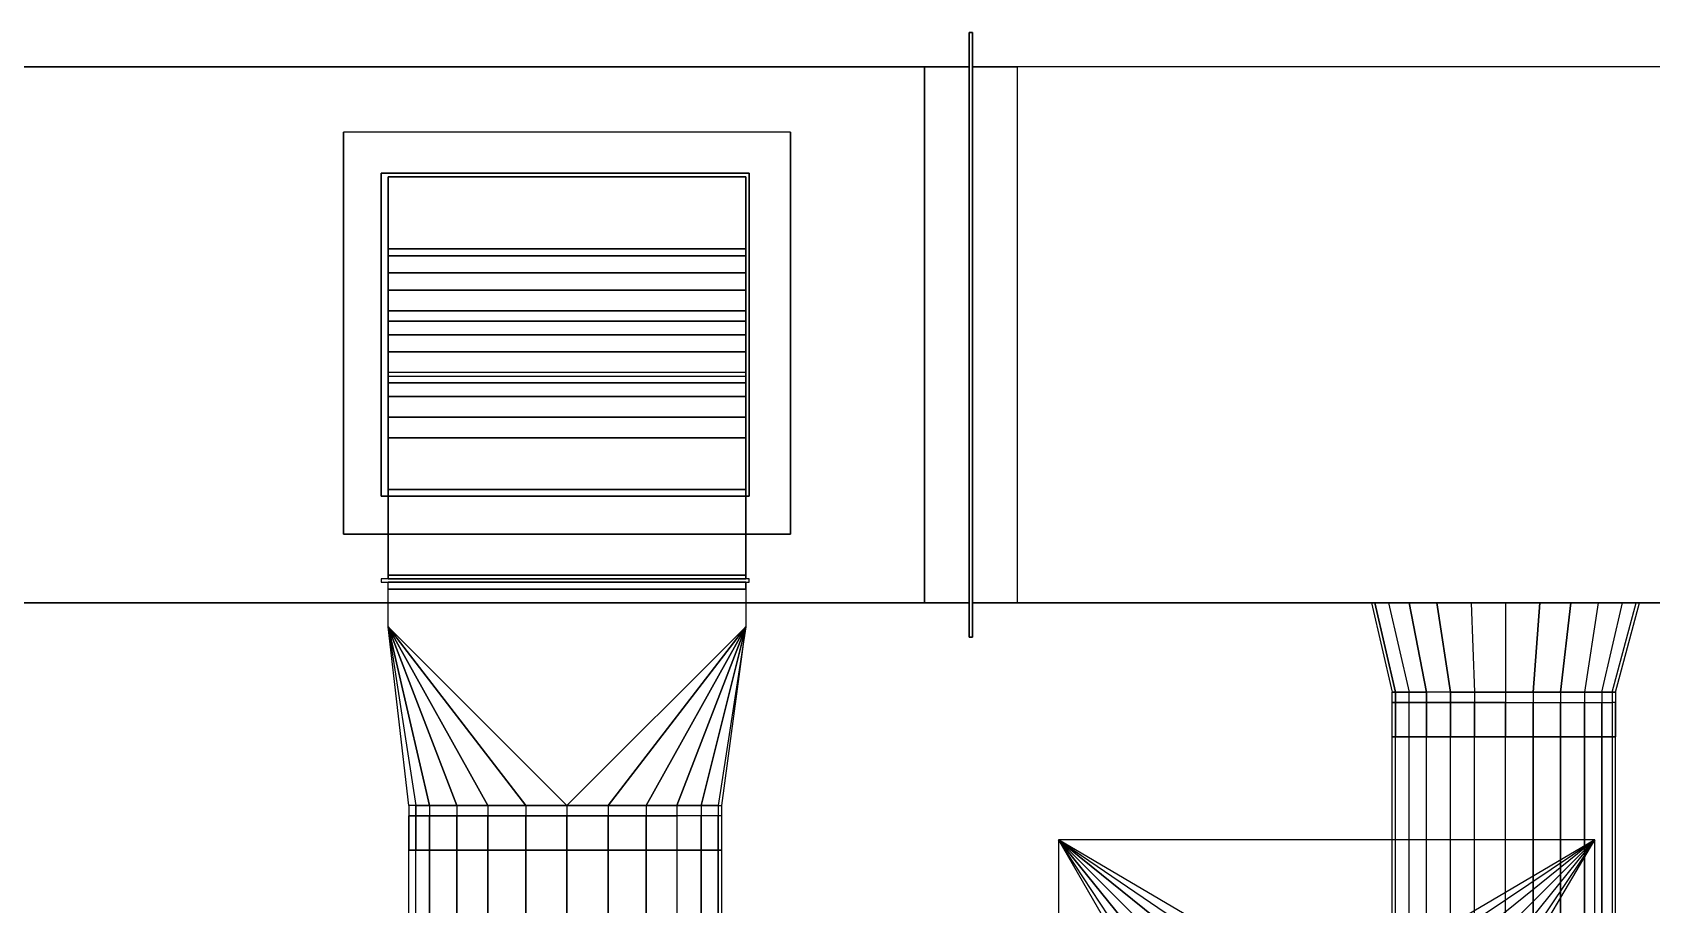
# Model space of a CAD drawing. Header units: metres. Extents: x 114 to 218, y 8 to 180.
# Drawn here: x 133.1 to 140.34, y 51.79 to 55.69 of the extents above; entities that cross this region are included whole.
import ezdxf

# ---------------------------------------------------------------- set-up
doc = ezdxf.new("R2010")
doc.units = ezdxf.units.M
doc.header["$MEASUREMENT"] = 0
for name, color, linetype in [('M-SA2S-ADist', 7, 'Continuous'), ('M-SA4S-Conn', 7, 'Continuous'), ('M-SA4S-Rect', 7, 'Continuous'), ('M-SA4S-Round', 7, 'Continuous'), ('M-SA4S-TV', 7, 'Continuous')]:
    doc.layers.add(name, color=color, linetype=linetype)

msp = doc.modelspace()

# ---------------------------------------------------------------- linework, layer by layer
at = {"layer": 'M-SA2S-ADist', "color": 3, "true_color": 0x00ff00}
for points in [[(140.0865, 52.0774), (137.6869, 52.0774), (137.6869, 49.6778), (140.0865, 49.6778), (140.0865, 52.0774), (137.6869, 52.0774), (137.6869, 49.6778), (140.0865, 49.6778), (140.0865, 52.0774)], [(138.7483, 51.3544), (138.8867, 51.3698), (137.6869, 52.0774), (138.3791, 50.8776), (138.3945, 51.0007)], [(138.3945, 51.0007), (137.6869, 52.0774), (138.3791, 50.8776), (138.3945, 51.0007)], [(138.8867, 51.3698), (137.6869, 52.0774), (138.7483, 51.3544), (138.8867, 51.3698)], [(138.7483, 51.3544), (138.6406, 51.3083), (137.6869, 52.0774), (138.7483, 51.3544)], [(138.456, 51.1237), (138.3945, 51.0007), (137.6869, 52.0774), (138.456, 51.1237)], [(137.6869, 52.0774), (138.5329, 51.2314)], [(138.456, 51.1237), (137.6869, 52.0774), (138.6406, 51.3083)], [(137.6869, 52.0774), (138.5329, 51.2314)], [(137.6869, 52.0774), (137.6869, 52.0774)], [(137.6869, 52.0774), (137.6869, 52.0774)], [(139.3635, 51.0007), (139.3789, 50.8776), (140.0865, 52.0774), (138.8867, 51.3698), (139.0098, 51.3544)], [(139.0098, 51.3544), (140.0865, 52.0774), (138.8867, 51.3698), (139.0098, 51.3544)], [(139.1328, 51.3083), (139.0098, 51.3544), (140.0865, 52.0774), (139.1328, 51.3083)], [(139.2405, 51.2314), (140.0865, 52.0774), (139.1328, 51.3083)], [(140.0865, 52.0774), (139.2405, 51.2314)], [(139.3635, 51.0007), (139.3174, 51.1237), (140.0865, 52.0774), (139.3635, 51.0007)], [(139.3174, 51.1237), (140.0865, 52.0774)], [(139.3789, 50.8776), (140.0865, 52.0774), (139.3635, 51.0007), (139.3789, 50.8776)], [(140.0865, 52.0774), (140.0865, 52.0774)], [(140.0865, 52.0774), (140.0865, 52.0774)]]:
    msp.add_lwpolyline(points, dxfattribs=at)
at = {"layer": 'M-SA4S-Conn', "color": 140, "true_color": 0x00bfff}
for points in [[(137.287, 55.6921), (137.3024, 55.6921), (137.287, 55.6921)], [(137.287, 55.6921), (137.287, 52.9849), (137.287, 55.6921)], [(137.287, 55.6921), (137.287, 55.6921)], [(137.287, 55.6921), (137.287, 55.6921)], [(137.3024, 55.6921), (137.3024, 52.9849), (137.3024, 55.6921)], [(137.3024, 55.6921), (137.3024, 55.6921)], [(137.3024, 55.6921), (137.3024, 55.6921)], [(137.087, 53.1387), (137.087, 55.5383), (137.287, 55.5383)], [(137.087, 55.5383), (137.087, 55.5383)], [(137.287, 55.5383), (137.087, 55.5383), (137.087, 53.1387), (137.287, 53.1387)], [(137.087, 55.5383), (137.087, 55.5383)], [(137.287, 53.1387), (137.287, 55.5383), (137.287, 53.1387)], [(137.287, 55.5383), (137.287, 55.5383)], [(137.5023, 55.5383), (137.5023, 53.1387), (137.3024, 53.1387), (137.3024, 55.5383), (137.5023, 55.5383)], [(137.3024, 53.1387), (137.3024, 55.5383), (137.5023, 55.5383), (137.5023, 53.1387), (137.3024, 53.1387)], [(137.3024, 55.5383), (137.3024, 55.5383)], [(137.5023, 55.5383), (137.5023, 55.5383)], [(136.3026, 55.0614), (134.6567, 55.0614), (134.6567, 53.6156)], [(136.3026, 53.6156), (134.6567, 53.6156), (134.6567, 55.0614), (136.3026, 55.0614), (136.3026, 53.6156)], [(134.6567, 53.6156), (136.3026, 53.6156), (136.3026, 55.0614)], [(134.6567, 55.0614), (134.6567, 55.0614)], [(136.3026, 55.0614), (136.3026, 55.0614)], [(134.6875, 53.6463), (134.6875, 55.0461), (136.2872, 55.0461), (136.2872, 53.6463), (134.6875, 53.6463)], [(134.6875, 55.0461), (134.6875, 53.6463), (136.2872, 53.6463), (136.2872, 55.0461), (134.6875, 55.0461)], [(134.6875, 55.0461), (136.2872, 55.0461), (136.2872, 53.6463), (134.6875, 53.6463), (134.6875, 55.0461)], [(134.6875, 53.6463), (134.6875, 55.0461), (136.2872, 55.0461), (136.2872, 53.6463), (134.6875, 53.6463)], [(134.6875, 55.0461), (134.6875, 55.0461)], [(134.6875, 55.0461), (134.6875, 55.0461)], [(134.6875, 55.0461), (134.6875, 55.0461)], [(134.6875, 55.0461), (134.6875, 55.0461)], [(136.2872, 55.0461), (136.2872, 55.0461)], [(136.2872, 55.0461), (136.2872, 55.0461)], [(136.2872, 55.0461), (136.2872, 55.0461)], [(136.2872, 55.0461), (136.2872, 55.0461)], [(134.6567, 53.6156), (134.6567, 53.6156)], [(134.6875, 53.6463), (134.6875, 53.6463)], [(134.6875, 53.6463), (134.6875, 53.6463)], [(134.6875, 53.6463), (134.6875, 53.6463)], [(136.2872, 53.6463), (136.2872, 53.6463)], [(136.2872, 53.6463), (136.2872, 53.6463)], [(136.2872, 53.6463), (136.2872, 53.6463)], [(136.2872, 53.6463), (136.2872, 53.6463)], [(136.3026, 53.6156), (136.3026, 53.6156)], [(136.3026, 53.6156), (136.3026, 53.6156)], [(136.2872, 53.2618), (134.6875, 53.2618), (136.2872, 53.2618)], [(136.2872, 53.2464), (134.6875, 53.2464), (134.6875, 53.2618), (134.6875, 53.2464), (136.2872, 53.2464)], [(134.6875, 53.2618), (134.6875, 53.2618)], [(136.2872, 53.2618), (136.2872, 53.2464), (136.2872, 53.2618)], [(136.2872, 53.2618), (136.2872, 53.2618)], [(136.2872, 53.2618), (136.2872, 53.2618)], [(134.6567, 53.2464), (134.6567, 53.2464)], [(136.3026, 53.231), (136.3026, 53.2464), (134.6567, 53.2464), (134.6567, 53.231), (136.3026, 53.231)], [(136.3026, 53.231), (136.3026, 53.2464), (134.6567, 53.2464), (134.6567, 53.231), (136.3026, 53.231)], [(134.6567, 53.2464), (134.6567, 53.2464)], [(134.6567, 53.231), (134.6567, 53.231)], [(134.6567, 53.231), (134.6567, 53.231)], [(134.6875, 53.2464), (134.6875, 53.2464)], [(134.6875, 53.2002), (134.6875, 53.231)], [(134.6875, 53.2002), (134.6875, 53.2002), (134.6875, 53.231), (136.2872, 53.231), (134.6875, 53.231)], [(134.6875, 53.231), (134.6875, 53.231)], [(134.6875, 53.2002), (136.2872, 53.2002), (134.6875, 53.2002)], [(134.6875, 53.2002), (134.6875, 53.2002)], [(136.2872, 53.2464), (136.2872, 53.2464)], [(136.2872, 53.2002), (136.2872, 53.231), (136.2872, 53.2002)], [(136.2872, 53.231), (136.2872, 53.231)], [(136.2872, 53.2002), (136.2872, 53.2002)], [(136.3026, 53.2464), (136.3026, 53.2464)], [(136.3026, 53.2464), (136.3026, 53.2464)], [(136.3026, 53.231), (136.3026, 53.231)], [(136.3026, 53.231), (136.3026, 53.231)], [(137.087, 53.1387), (137.087, 53.1387), (137.287, 53.1387)], [(137.087, 53.1387), (137.087, 53.1387)], [(137.087, 53.1387), (137.087, 53.1387)], [(137.287, 53.1387), (137.287, 53.1387)], [(137.287, 53.1387), (137.287, 53.1387)], [(137.3024, 53.1387), (137.3024, 53.1387)], [(137.3024, 53.1387), (137.3024, 53.1387)], [(137.3024, 53.1387), (137.3024, 53.1387)], [(137.5023, 53.1387), (137.5023, 53.1387)], [(137.5023, 53.1387), (137.5023, 53.1387)], [(137.3024, 52.9849), (137.287, 52.9849), (137.3024, 52.9849)], [(137.287, 52.9849), (137.287, 52.9849)], [(137.287, 52.9849), (137.287, 52.9849)], [(137.3024, 52.9849), (137.3024, 52.9849)], [(137.3024, 52.9849), (137.3024, 52.9849)]]:
    msp.add_lwpolyline(points, dxfattribs=at)
at = {"layer": 'M-SA4S-Rect', "color": 140, "true_color": 0x00bfff}
for points in [[(131.688, 53.1387), (137.287, 53.1387), (137.287, 55.5383), (137.287, 53.1387), (131.688, 53.1387), (131.688, 55.5383)], [(137.287, 55.5383), (131.688, 55.5383), (137.287, 55.5383)], [(137.287, 55.5383), (137.287, 55.5383)], [(137.3024, 55.5383), (137.3024, 53.1387)], [(142.9013, 55.5383), (137.3024, 55.5383)], [(142.9013, 55.5383), (137.3024, 55.5383), (137.3024, 53.1387), (142.9013, 53.1387), (137.3024, 53.1387)], [(137.3024, 55.5383), (137.3024, 55.5383)], [(134.4875, 53.4464), (134.4875, 53.4464), (134.4875, 55.246)], [(136.4872, 55.246), (134.4875, 55.246)], [(136.4872, 55.246), (134.4875, 55.246), (134.4875, 53.4464)], [(134.4875, 55.246), (134.4875, 55.246)], [(136.4872, 55.246), (136.4872, 53.4464), (136.4872, 55.246)], [(136.4872, 55.246), (136.4872, 55.246)], [(136.4872, 55.246), (136.4872, 55.246)], [(136.2872, 53.6463), (136.2872, 55.0461), (134.6875, 55.0461), (134.6875, 53.6463), (136.2872, 53.6463), (136.2872, 55.0461), (134.6875, 55.0461), (134.6875, 53.6463), (136.2872, 53.6463)], [(134.6875, 55.0461), (134.6875, 55.0461)], [(134.6875, 55.0461), (134.6875, 55.0461)], [(134.6875, 55.0461), (134.6875, 53.6463), (134.6875, 53.2464), (134.6875, 55.0461)], [(136.2872, 53.6463), (136.2872, 55.0461), (136.2872, 53.2464), (136.2872, 53.6463), (134.6875, 53.6463), (136.2872, 53.6463)], [(134.6875, 55.0461), (136.2872, 55.0461), (134.6875, 55.0461)], [(136.2872, 55.0461), (136.2872, 55.0461)], [(136.2872, 55.0461), (136.2872, 55.0461)], [(136.2872, 55.0461), (136.2872, 55.0461)], [(134.6875, 53.6463), (134.6875, 53.6463)], [(134.6875, 53.6463), (134.6875, 53.6463)], [(134.6875, 53.6463), (134.6875, 53.6463)], [(136.2872, 53.6463), (136.2872, 53.6463)], [(136.2872, 53.6463), (136.2872, 53.6463)], [(136.2872, 53.6463), (136.2872, 53.6463)], [(136.2872, 53.6463), (136.2872, 53.6463)], [(136.4872, 53.4464), (134.4875, 53.4464), (136.4872, 53.4464)], [(134.4875, 53.4464), (134.4875, 53.4464)], [(136.4872, 53.4464), (136.4872, 53.4464)], [(136.4872, 53.4464), (136.4872, 53.4464)], [(136.2872, 53.2464), (134.6875, 53.2464), (136.2872, 53.2464)], [(134.6875, 53.2464), (134.6875, 53.2464)], [(134.6875, 53.031), (134.6875, 53.231), (136.2872, 53.231), (136.2872, 53.031), (135.4873, 52.2312)], [(135.4873, 52.2312), (134.6875, 53.031), (134.6875, 53.231), (136.2872, 53.231), (136.2872, 53.031)], [(134.6875, 53.231), (134.6875, 53.231)], [(134.6875, 53.231), (134.6875, 53.231)], [(134.6875, 53.231), (134.6875, 53.231)], [(136.2872, 53.2464), (136.2872, 53.2464)], [(136.2872, 53.231), (136.2872, 53.231)], [(136.2872, 53.231), (136.2872, 53.231)], [(137.287, 53.1387), (137.287, 53.1387)], [(137.3024, 53.1387), (137.3024, 53.1387)], [(134.8721, 52.2312), (134.9951, 52.2312), (134.6875, 53.031), (134.8105, 52.2312), (134.7798, 52.2312), (134.6875, 53.031), (134.8721, 52.2312), (134.8105, 52.2312)], [(135.1335, 52.2312), (135.3027, 52.2312), (134.6875, 53.031), (135.1335, 52.2312), (134.9951, 52.2312)], [(134.6875, 53.031), (135.4873, 52.2312), (135.3027, 52.2312)], [(135.3027, 52.2312), (135.1335, 52.2312), (134.6875, 53.031), (135.3027, 52.2312), (135.4873, 52.2312)], [(134.9951, 52.2312), (134.8721, 52.2312), (134.6875, 53.031), (134.9951, 52.2312), (135.1335, 52.2312)], [(134.8105, 52.2312), (134.7798, 52.2312), (134.6875, 53.031), (134.8105, 52.2312), (134.8721, 52.2312)], [(134.6875, 53.031), (134.6875, 53.031)], [(134.6875, 53.031), (134.6875, 53.031)], [(135.6719, 52.2312), (135.8411, 52.2312), (136.2872, 53.031), (135.6719, 52.2312), (135.4873, 52.2312)], [(136.2872, 53.031), (135.4873, 52.2312), (135.6719, 52.2312)], [(135.8411, 52.2312), (135.6719, 52.2312), (136.2872, 53.031), (135.8411, 52.2312), (135.9796, 52.2312)], [(135.9796, 52.2312), (136.0872, 52.2312), (136.2872, 53.031), (135.9796, 52.2312), (135.8411, 52.2312)], [(136.0872, 52.2312), (135.9796, 52.2312), (136.2872, 53.031), (136.0872, 52.2312), (136.1641, 52.2312)], [(136.1641, 52.2312), (136.1795, 52.2312), (136.2872, 53.031), (136.1641, 52.2312), (136.0872, 52.2312)], [(136.1795, 52.2312), (136.2872, 53.031), (136.1641, 52.2312), (136.1795, 52.2312)], [(136.2872, 53.031), (136.2872, 53.031)], [(136.2872, 53.031), (136.2872, 53.031)], [(134.7798, 52.2312), (134.7798, 52.0312), (134.8105, 52.0312), (134.8105, 52.2312), (134.8105, 52.0312), (134.8721, 52.0312)], [(134.8721, 52.2312), (134.8721, 52.0312), (134.8105, 52.0312), (134.7798, 52.0312)], [(134.7798, 52.2312), (134.7798, 52.2312)], [(134.8105, 52.2312), (134.8105, 52.2312)], [(134.8105, 52.2312), (134.8105, 52.2312)], [(134.8721, 52.2312), (134.8721, 52.0312), (134.9951, 52.0312)], [(134.9951, 52.2312), (134.9951, 52.0312), (134.8721, 52.0312)], [(134.8721, 52.2312), (134.8721, 52.2312)], [(134.8721, 52.2312), (134.8721, 52.2312)], [(134.9951, 52.2312), (134.9951, 52.0312), (135.1335, 52.0312)], [(135.1335, 52.2312), (135.1335, 52.0312), (134.9951, 52.0312)], [(134.9951, 52.2312), (134.9951, 52.2312)], [(134.9951, 52.2312), (134.9951, 52.2312)], [(135.1335, 52.2312), (135.1335, 52.0312), (135.3027, 52.0312)], [(135.3027, 52.2312), (135.3027, 52.0312), (135.1335, 52.0312)], [(135.1335, 52.2312), (135.1335, 52.2312)], [(135.1335, 52.2312), (135.1335, 52.2312)], [(135.3027, 52.2312), (135.3027, 52.0312), (135.4873, 52.0312)], [(135.4873, 52.2312), (135.4873, 52.0312), (135.3027, 52.0312)], [(135.3027, 52.2312), (135.3027, 52.2312)], [(135.3027, 52.2312), (135.3027, 52.2312)], [(135.4873, 52.2312), (135.4873, 52.0312), (135.6719, 52.0312)], [(135.6719, 52.2312), (135.6719, 52.0312), (135.4873, 52.0312)], [(135.4873, 52.2312), (135.4873, 52.2312)], [(135.4873, 52.2312), (135.4873, 52.2312)], [(135.6719, 52.2312), (135.6719, 52.0312), (135.8411, 52.0312)], [(135.8411, 52.2312), (135.8411, 52.0312), (135.6719, 52.0312)], [(135.6719, 52.2312), (135.6719, 52.2312)], [(135.6719, 52.2312), (135.6719, 52.2312)], [(135.8411, 52.2312), (135.8411, 52.0312), (135.9796, 52.0312)], [(135.9796, 52.2312), (135.9796, 52.0312), (135.8411, 52.0312)], [(135.8411, 52.2312), (135.8411, 52.2312)], [(135.8411, 52.2312), (135.8411, 52.2312)], [(135.9796, 52.2312), (135.9796, 52.0312), (136.0872, 52.0312)], [(136.0872, 52.2312), (136.0872, 52.0312), (135.9796, 52.0312)], [(135.9796, 52.2312), (135.9796, 52.2312)], [(135.9796, 52.2312), (135.9796, 52.2312)], [(136.0872, 52.2312), (136.0872, 52.0312), (136.1641, 52.0312)], [(136.1641, 52.2312), (136.1641, 52.0312), (136.0872, 52.0312)], [(136.0872, 52.2312), (136.0872, 52.2312)], [(136.0872, 52.2312), (136.0872, 52.2312)], [(136.1641, 52.2312), (136.1641, 52.0312), (136.1795, 52.0312), (136.1795, 52.2312)], [(136.1641, 52.2312), (136.1641, 52.2312)], [(136.1641, 52.2312), (136.1641, 52.2312)], [(136.1795, 52.2312), (136.1795, 52.2312)], [(134.7798, 52.0312), (134.7798, 52.0312)], [(134.8105, 52.0312), (134.8105, 52.0312)], [(134.8105, 52.0312), (134.8105, 52.0312)], [(134.8721, 52.0312), (134.8721, 52.0312)], [(134.8721, 52.0312), (134.8721, 52.0312)], [(134.9951, 52.0312), (134.9951, 52.0312)], [(134.9951, 52.0312), (134.9951, 52.0312)], [(135.1335, 52.0312), (135.1335, 52.0312)], [(135.1335, 52.0312), (135.1335, 52.0312)], [(135.3027, 52.0312), (135.3027, 52.0312)], [(135.3027, 52.0312), (135.3027, 52.0312)], [(135.4873, 52.0312), (135.4873, 52.0312)], [(135.4873, 52.0312), (135.4873, 52.0312)], [(135.6719, 52.0312), (135.6719, 52.0312)], [(135.6719, 52.0312), (135.6719, 52.0312)], [(135.8411, 52.0312), (135.8411, 52.0312)], [(135.8411, 52.0312), (135.8411, 52.0312)], [(135.9796, 52.0312), (135.9796, 52.0312)], [(135.9796, 52.0312), (135.9796, 52.0312)], [(136.0872, 52.0312), (136.0872, 52.0312)], [(136.0872, 52.0312), (136.0872, 52.0312)], [(136.1795, 52.0312), (136.1641, 52.0312)], [(136.1641, 52.0312), (136.1641, 52.0312)], [(136.1641, 52.0312), (136.1641, 52.0312)], [(136.1795, 52.0312), (136.1795, 52.0312)]]:
    msp.add_lwpolyline(points, dxfattribs=at)
at = {"layer": 'M-SA4S-Round', "color": 140, "true_color": 0x00bfff}
for points in [[(138.8867, 53.1387), (140.4864, 53.1387), (138.8867, 53.1387), (140.4864, 53.1387), (138.8867, 53.1387)], [(138.8867, 53.1387), (138.8867, 53.1387)], [(138.8867, 53.1387), (138.8867, 53.1387)], [(138.8867, 53.1387), (138.8867, 53.1387)], [(138.8867, 53.1387), (138.8867, 53.1387)], [(140.2095, 53.1387), (140.2711, 53.1387), (140.2864, 53.1387), (140.2711, 53.1387), (140.2095, 53.1387), (140.1018, 53.1387), (139.9788, 53.1387), (139.8404, 53.1387), (139.6865, 53.1387), (139.5327, 53.1387), (139.3789, 53.1387), (139.2559, 53.1387), (139.1636, 53.1387), (139.102, 53.1387), (139.0867, 53.1387), (139.102, 53.1387), (139.1636, 53.1387), (139.2559, 53.1387), (139.3789, 53.1387), (139.5327, 53.1387), (139.6865, 53.1387), (139.8404, 53.1387)], [(139.0867, 53.1387), (139.1789, 52.7388), (139.1943, 52.7388), (139.102, 53.1387), (139.1943, 52.7388), (139.2559, 52.7388)], [(139.0867, 53.1387), (139.0867, 53.1387)], [(139.102, 53.1387), (139.102, 53.1387)], [(139.102, 53.1387), (139.102, 53.1387)], [(139.1636, 53.1387), (139.2559, 52.7388), (139.3328, 52.7388), (139.2559, 53.1387)], [(139.1636, 53.1387), (139.2559, 52.7388), (139.1943, 52.7388), (139.1789, 52.7388)], [(139.1636, 53.1387), (139.1636, 53.1387)], [(139.1636, 53.1387), (139.1636, 53.1387)], [(139.2559, 53.1387), (139.3328, 52.7388), (139.2559, 52.7388)], [(139.2559, 53.1387), (139.2559, 53.1387)], [(139.2559, 53.1387), (139.2559, 53.1387)], [(139.4404, 52.7388), (139.3789, 53.1387)], [(139.3789, 53.1387), (139.4404, 52.7388)], [(139.3789, 53.1387), (139.3789, 53.1387)], [(139.3789, 53.1387), (139.3789, 53.1387)], [(139.5327, 53.1387), (139.5481, 52.7388)], [(139.5327, 53.1387), (139.5481, 52.7388)], [(139.5327, 53.1387), (139.5327, 53.1387)], [(139.5327, 53.1387), (139.5327, 53.1387)], [(139.6865, 53.1387), (139.6865, 52.7388)], [(139.6865, 53.1387), (139.6865, 52.7388)], [(139.6865, 53.1387), (139.6865, 53.1387)], [(139.6865, 53.1387), (139.6865, 53.1387)], [(139.8404, 53.1387), (139.8096, 52.7388)], [(139.8096, 52.7388), (139.8404, 53.1387), (139.9788, 53.1387)], [(139.8404, 53.1387), (139.8404, 53.1387)], [(139.8404, 53.1387), (139.8404, 53.1387)], [(139.9788, 53.1387), (139.9326, 52.7388)], [(139.9326, 52.7388), (139.9788, 53.1387), (140.1018, 53.1387)], [(139.9788, 53.1387), (139.9788, 53.1387)], [(139.9788, 53.1387), (139.9788, 53.1387)], [(140.1018, 53.1387), (140.0403, 52.7388)], [(140.1172, 52.7388), (140.2095, 53.1387), (140.1018, 53.1387), (140.0403, 52.7388)], [(140.1018, 53.1387), (140.1018, 53.1387)], [(140.1018, 53.1387), (140.1018, 53.1387)], [(140.1172, 52.7388), (140.2095, 53.1387)], [(140.1634, 52.7388), (140.2711, 53.1387)], [(140.1634, 52.7388), (140.2711, 53.1387)], [(140.1788, 52.7388), (140.2864, 53.1387)], [(140.2095, 53.1387), (140.2095, 53.1387)], [(140.2095, 53.1387), (140.2095, 53.1387)], [(140.2711, 53.1387), (140.2711, 53.1387)], [(140.2711, 53.1387), (140.2711, 53.1387)], [(140.2864, 53.1387), (140.2864, 53.1387)], [(139.1789, 52.5388), (139.1789, 52.7388)], [(139.1789, 52.7388), (139.1789, 52.7388)], [(139.6865, 52.6927), (139.5481, 52.6927), (139.4404, 52.6927), (139.3328, 52.6927), (139.2559, 52.6927), (139.1943, 52.6927), (139.1789, 52.6927), (139.1943, 52.6927), (139.2559, 52.6927), (139.3328, 52.6927), (139.4404, 52.6927), (139.5481, 52.6927), (139.6865, 52.6927), (139.8096, 52.6927), (139.9326, 52.6927), (140.0403, 52.6927), (140.1172, 52.6927), (140.1634, 52.6927)], [(139.1789, 48.5704), (139.1789, 52.6927)], [(139.1789, 52.6927), (139.1789, 52.6927)], [(139.1943, 52.7388), (139.1943, 52.5388)], [(139.1943, 52.5388), (139.1943, 52.7388)], [(139.1943, 52.7388), (139.1943, 52.7388)], [(139.1943, 52.7388), (139.1943, 52.7388)], [(139.1943, 48.5704), (139.1943, 52.6927)], [(139.1943, 48.5704), (139.1943, 52.6927)], [(139.1943, 52.6927), (139.1943, 52.6927)], [(139.1943, 52.6927), (139.1943, 52.6927)], [(139.2559, 52.5388), (139.2559, 52.7388)], [(139.2559, 52.5388), (139.2559, 52.7388)], [(139.2559, 52.7388), (139.2559, 52.7388)], [(139.2559, 52.7388), (139.2559, 52.7388)], [(139.2559, 48.5704), (139.2559, 52.6927)], [(139.2559, 48.5704), (139.2559, 52.6927)], [(139.2559, 52.6927), (139.2559, 52.6927)], [(139.2559, 52.6927), (139.2559, 52.6927)], [(139.4404, 52.7388), (139.3328, 52.7388), (139.3328, 52.5388)], [(139.3328, 52.5388), (139.3328, 52.7388)], [(139.4404, 52.7388), (139.3328, 52.7388)], [(139.3328, 52.7388), (139.3328, 52.7388)], [(139.3328, 52.7388), (139.3328, 52.7388)], [(139.3328, 48.5704), (139.3328, 52.6927)], [(139.3328, 48.5704), (139.3328, 52.6927)], [(139.3328, 52.6927), (139.3328, 52.6927)], [(139.3328, 52.6927), (139.3328, 52.6927)], [(139.4404, 52.5388), (139.4404, 52.7388), (139.5481, 52.7388), (139.5481, 52.5388)], [(139.5481, 52.7388), (139.4404, 52.7388), (139.4404, 52.5388)], [(139.4404, 52.7388), (139.4404, 52.7388)], [(139.4404, 52.7388), (139.4404, 52.7388)], [(139.4404, 48.5704), (139.4404, 52.6927)], [(139.4404, 48.5704), (139.4404, 52.6927)], [(139.4404, 52.6927), (139.4404, 52.6927)], [(139.4404, 52.6927), (139.4404, 52.6927)], [(139.5481, 52.7388), (139.6865, 52.7388), (139.6865, 52.5388)], [(139.6865, 52.7388), (139.5481, 52.7388), (139.5481, 52.5388)], [(139.5481, 52.7388), (139.5481, 52.7388)], [(139.5481, 52.7388), (139.5481, 52.7388)], [(139.5481, 48.5704), (139.5481, 52.6927)], [(139.5481, 48.5704), (139.5481, 52.6927)], [(139.5481, 52.6927), (139.5481, 52.6927)], [(139.5481, 52.6927), (139.5481, 52.6927)], [(139.6865, 52.7388), (139.8096, 52.7388), (139.8096, 52.5388)], [(139.8096, 52.7388), (139.6865, 52.7388), (139.6865, 52.5388)], [(139.6865, 52.7388), (139.6865, 52.7388)], [(139.6865, 52.7388), (139.6865, 52.7388)], [(139.6865, 48.5704), (139.6865, 52.6927), (139.8096, 52.6927), (139.8096, 48.5704), (139.9326, 48.5704)], [(139.6865, 48.5704), (139.6865, 52.6927)], [(139.6865, 52.6927), (139.6865, 52.6927)], [(139.6865, 52.6927), (139.6865, 52.6927)], [(139.8096, 52.7388), (139.9326, 52.7388), (139.9326, 52.5388)], [(139.9326, 52.7388), (139.8096, 52.7388), (139.8096, 52.5388)], [(139.8096, 52.7388), (139.8096, 52.7388)], [(139.8096, 52.7388), (139.8096, 52.7388)], [(139.8096, 52.6927), (139.9326, 52.6927), (139.9326, 48.5704), (140.0403, 48.5704)], [(139.8096, 48.5704), (139.8096, 52.6927)], [(139.8096, 52.6927), (139.8096, 52.6927)], [(139.8096, 52.6927), (139.8096, 52.6927)], [(139.9326, 52.7388), (140.0403, 52.7388), (140.0403, 52.5388)], [(140.0403, 52.7388), (139.9326, 52.7388), (139.9326, 52.5388)], [(139.9326, 52.7388), (139.9326, 52.7388)], [(139.9326, 52.7388), (139.9326, 52.7388)], [(139.9326, 52.6927), (140.0403, 52.6927), (140.0403, 48.5704), (140.1172, 48.5704)], [(139.9326, 48.5704), (139.9326, 52.6927)], [(139.9326, 52.6927), (139.9326, 52.6927)], [(139.9326, 52.6927), (139.9326, 52.6927)], [(140.0403, 52.7388), (140.1172, 52.7388), (140.1172, 52.5388)], [(140.1172, 52.7388), (140.0403, 52.7388), (140.0403, 52.5388)], [(140.0403, 52.7388), (140.0403, 52.7388)], [(140.0403, 52.7388), (140.0403, 52.7388)], [(140.0403, 52.6927), (140.1172, 52.6927), (140.1172, 48.5704), (140.1634, 48.5704)], [(140.0403, 48.5704), (140.0403, 52.6927)], [(140.0403, 52.6927), (140.0403, 52.6927)], [(140.0403, 52.6927), (140.0403, 52.6927)], [(140.1172, 52.7388), (140.1634, 52.7388), (140.1634, 52.5388)], [(140.1634, 52.7388), (140.1172, 52.7388), (140.1172, 52.5388)], [(140.1172, 52.7388), (140.1172, 52.7388)], [(140.1172, 52.7388), (140.1172, 52.7388)], [(140.1172, 52.6927), (140.1634, 52.6927), (140.1634, 48.5704), (140.1788, 48.5704), (140.1788, 52.6927), (140.1634, 52.6927)], [(140.1172, 48.5704), (140.1172, 52.6927)], [(140.1172, 52.6927), (140.1172, 52.6927)], [(140.1172, 52.6927), (140.1172, 52.6927)], [(140.1634, 52.7388), (140.1788, 52.7388), (140.1788, 52.5388)], [(140.1788, 52.7388), (140.1634, 52.7388), (140.1634, 52.5388)], [(140.1634, 52.7388), (140.1634, 52.7388)], [(140.1634, 52.7388), (140.1634, 52.7388)], [(140.1788, 52.6927), (140.1634, 52.6927), (140.1634, 48.5704)], [(140.1634, 52.6927), (140.1634, 52.6927)], [(140.1634, 52.6927), (140.1634, 52.6927)], [(140.1788, 52.7388), (140.1788, 52.7388)], [(140.1788, 52.6927), (140.1788, 52.6927)], [(140.0403, 52.5388), (140.1172, 52.5388), (140.1634, 52.5388), (140.1788, 52.5388), (140.1634, 52.5388), (140.1172, 52.5388), (140.0403, 52.5388), (139.9326, 52.5388), (139.8096, 52.5388), (139.6865, 52.5388), (139.5481, 52.5388), (139.4404, 52.5388), (139.3328, 52.5388), (139.2559, 52.5388), (139.1943, 52.5388), (139.1789, 52.5388), (139.1943, 52.5388), (139.2559, 52.5388), (139.3328, 52.5388), (139.4404, 52.5388), (139.5481, 52.5388), (139.6865, 52.5388), (139.8096, 52.5388), (139.9326, 52.5388), (140.0403, 52.5388)], [(139.1789, 52.5388), (139.1789, 52.5388)], [(139.1943, 52.5388), (139.1943, 52.5388)], [(139.1943, 52.5388), (139.1943, 52.5388)], [(139.2559, 52.5388), (139.2559, 52.5388)], [(139.2559, 52.5388), (139.2559, 52.5388)], [(139.3328, 52.5388), (139.3328, 52.5388)], [(139.3328, 52.5388), (139.3328, 52.5388)], [(139.4404, 52.5388), (139.4404, 52.5388)], [(139.4404, 52.5388), (139.4404, 52.5388)], [(139.5481, 52.5388), (139.5481, 52.5388)], [(139.5481, 52.5388), (139.5481, 52.5388)], [(139.6865, 52.5388), (139.6865, 52.5388)], [(139.6865, 52.5388), (139.6865, 52.5388)], [(139.8096, 52.5388), (139.8096, 52.5388)], [(139.8096, 52.5388), (139.8096, 52.5388)], [(139.9326, 52.5388), (139.9326, 52.5388)], [(139.9326, 52.5388), (139.9326, 52.5388)], [(140.0403, 52.5388), (140.0403, 52.5388)], [(140.0403, 52.5388), (140.0403, 52.5388)], [(140.1172, 52.5388), (140.1172, 52.5388)], [(140.1172, 52.5388), (140.1172, 52.5388)], [(140.1634, 52.5388), (140.1634, 52.5388)], [(140.1634, 52.5388), (140.1634, 52.5388)], [(140.1788, 52.5388), (140.1788, 52.5388)], [(136.1795, 52.1851), (136.1641, 52.1851), (136.0872, 52.1851), (135.9796, 52.1851), (135.8411, 52.1851), (135.6719, 52.1851), (135.4873, 52.1851), (135.3027, 52.1851), (135.1335, 52.1851), (134.9951, 52.1851), (134.8721, 52.1851), (134.8105, 52.1851), (134.7798, 52.1851), (134.8105, 52.1851), (134.8721, 52.1851), (134.9951, 52.1851), (135.1335, 52.1851), (135.3027, 52.1851), (135.4873, 52.1851), (135.6719, 52.1851), (135.8411, 52.1851), (135.9796, 52.1851)], [(134.7798, 44.0943), (134.7798, 52.1851)], [(134.7798, 52.1851), (134.7798, 52.1851)], [(134.8105, 44.0943), (134.8105, 52.1851)], [(134.8105, 44.0943), (134.8105, 52.1851)], [(134.8105, 52.1851), (134.8105, 52.1851)], [(134.8105, 52.1851), (134.8105, 52.1851)], [(134.8721, 44.0943), (134.8721, 52.1851)], [(134.8721, 52.1851), (134.8721, 44.0943)], [(134.8721, 52.1851), (134.8721, 52.1851)], [(134.8721, 52.1851), (134.8721, 52.1851)], [(134.9951, 44.0943), (134.9951, 52.1851)], [(134.9951, 52.1851), (134.9951, 44.0943)], [(134.9951, 52.1851), (134.9951, 52.1851)], [(134.9951, 52.1851), (134.9951, 52.1851)], [(135.1335, 44.0943), (135.1335, 52.1851)], [(135.1335, 52.1851), (135.1335, 44.0943)], [(135.1335, 52.1851), (135.1335, 52.1851)], [(135.1335, 52.1851), (135.1335, 52.1851)], [(135.3027, 44.0943), (135.3027, 52.1851)], [(135.3027, 52.1851), (135.3027, 44.0943)], [(135.3027, 52.1851), (135.3027, 52.1851)], [(135.3027, 52.1851), (135.3027, 52.1851)], [(135.4873, 44.0943), (135.4873, 52.1851)], [(135.4873, 52.1851), (135.4873, 44.0943)], [(135.4873, 52.1851), (135.4873, 52.1851)], [(135.4873, 52.1851), (135.4873, 52.1851)], [(135.6719, 44.0943), (135.6719, 52.1851)], [(135.6719, 52.1851), (135.6719, 44.0943)], [(135.6719, 52.1851), (135.6719, 52.1851)], [(135.6719, 52.1851), (135.6719, 52.1851)], [(135.8411, 44.0943), (135.8411, 52.1851)], [(135.8411, 52.1851), (135.8411, 44.0943)], [(135.8411, 52.1851), (135.8411, 52.1851)], [(135.8411, 52.1851), (135.8411, 52.1851)], [(135.9796, 44.0943), (136.0872, 44.0943), (136.0872, 52.1851), (135.9796, 52.1851), (135.9796, 44.0943)], [(135.9796, 52.1851), (135.9796, 44.0943)], [(135.9796, 52.1851), (135.9796, 52.1851)], [(135.9796, 52.1851), (135.9796, 52.1851)], [(136.0872, 44.0943), (136.1641, 44.0943), (136.1641, 52.1851), (136.0872, 52.1851)], [(136.0872, 52.1851), (136.0872, 44.0943)], [(136.0872, 52.1851), (136.0872, 52.1851)], [(136.0872, 52.1851), (136.0872, 52.1851)], [(136.1795, 44.0943), (136.1795, 52.1851), (136.1641, 52.1851)], [(136.1641, 52.1851), (136.1641, 44.0943)], [(136.1641, 52.1851), (136.1641, 52.1851)], [(136.1641, 52.1851), (136.1641, 52.1851)], [(136.1795, 52.1851), (136.1795, 52.1851)]]:
    msp.add_lwpolyline(points, dxfattribs=at)
at = {"layer": 'M-SA4S-TV', "color": 140, "true_color": 0x00bfff}
for points in [[(134.6875, 54.723), (134.6875, 54.6923), (134.6875, 54.6154), (134.6875, 54.5385), (134.6875, 54.4462), (134.6875, 54.5385), (134.6875, 54.6154), (134.6875, 54.6923), (134.6875, 54.723)], [(136.2872, 54.723), (134.6875, 54.723)], [(134.6875, 54.723), (136.2872, 54.723)], [(134.6875, 54.723), (134.6875, 54.723)], [(134.6875, 54.723), (134.6875, 54.723)], [(136.2872, 54.723), (136.2872, 54.6923), (136.2872, 54.6154), (136.2872, 54.5385), (136.2872, 54.4462), (136.2872, 54.5385), (136.2872, 54.6154), (136.2872, 54.6923), (136.2872, 54.723)], [(136.2872, 54.723), (136.2872, 54.723)], [(136.2872, 54.723), (136.2872, 54.723)], [(134.6875, 54.6923), (136.2872, 54.6923)], [(136.2872, 54.6923), (134.6875, 54.6923)], [(134.6875, 54.6923), (134.6875, 54.6923)], [(134.6875, 54.6923), (134.6875, 54.6923)], [(136.2872, 54.6923), (136.2872, 54.6923)], [(136.2872, 54.6923), (136.2872, 54.6923)], [(134.6875, 54.6154), (136.2872, 54.6154), (134.6875, 54.6154)], [(134.6875, 54.6154), (134.6875, 54.6154)], [(134.6875, 54.6154), (134.6875, 54.6154)], [(136.2872, 54.6154), (136.2872, 54.6154)], [(136.2872, 54.6154), (136.2872, 54.6154)], [(136.2872, 54.5385), (134.6875, 54.5385)], [(134.6875, 54.5385), (136.2872, 54.5385)], [(134.6875, 54.5385), (134.6875, 54.5385)], [(134.6875, 54.5385), (134.6875, 54.5385)], [(136.2872, 54.5385), (136.2872, 54.5385)], [(136.2872, 54.5385), (136.2872, 54.5385)], [(134.6875, 54.4462), (136.2872, 54.4462)], [(134.6875, 54.4462), (134.6875, 54.4), (134.6875, 54.3385), (134.6875, 54.2616), (134.6875, 54.1539), (134.6875, 54.1693), (134.6875, 54.2616), (134.6875, 54.3385), (134.6875, 54.4), (134.6875, 54.4462), (136.2872, 54.4462), (136.2872, 54.4), (136.2872, 54.3385), (136.2872, 54.2616), (136.2872, 54.1539), (136.2872, 54.1693), (136.2872, 54.2616), (136.2872, 54.3385), (136.2872, 54.4), (136.2872, 54.4462)], [(134.6875, 54.4462), (136.2872, 54.4462)], [(136.2872, 54.4462), (134.6875, 54.4462)], [(134.6875, 54.4462), (134.6875, 54.4462)], [(134.6875, 54.4462), (134.6875, 54.4462)], [(136.2872, 54.4462), (136.2872, 54.4462)], [(136.2872, 54.4462), (136.2872, 54.4462)], [(136.2872, 54.4), (134.6875, 54.4)], [(134.6875, 54.4), (136.2872, 54.4)], [(134.6875, 54.4), (134.6875, 54.4)], [(134.6875, 54.4), (134.6875, 54.4)], [(136.2872, 54.3385), (134.6875, 54.3385), (136.2872, 54.3385)], [(134.6875, 54.3385), (134.6875, 54.3385)], [(134.6875, 54.3385), (134.6875, 54.3385)], [(136.2872, 54.4), (136.2872, 54.4)], [(136.2872, 54.4), (136.2872, 54.4)], [(136.2872, 54.3385), (136.2872, 54.3385)], [(136.2872, 54.3385), (136.2872, 54.3385)], [(134.6875, 54.2616), (136.2872, 54.2616)], [(136.2872, 54.2616), (134.6875, 54.2616)], [(134.6875, 54.2616), (134.6875, 54.2616)], [(134.6875, 54.2616), (134.6875, 54.2616)], [(136.2872, 54.2616), (136.2872, 54.2616)], [(136.2872, 54.2616), (136.2872, 54.2616)], [(136.2872, 54.1693), (134.6875, 54.1693)], [(134.6875, 54.1693), (134.6875, 54.1693)], [(134.6875, 54.1539), (136.2872, 54.1539)], [(134.6875, 54.1539), (136.2872, 54.1539)], [(134.6875, 54.1539), (134.6875, 54.1232), (134.6875, 54.0616), (134.6875, 53.9693), (134.6875, 53.877), (134.6875, 53.9693), (134.6875, 54.0616), (134.6875, 54.1232), (134.6875, 54.1539), (136.2872, 54.1539), (136.2872, 54.1232), (136.2872, 54.0616), (136.2872, 53.9693), (136.2872, 53.877), (136.2872, 53.9693), (136.2872, 54.0616), (136.2872, 54.1232), (136.2872, 54.1539)], [(134.6875, 54.1539), (134.6875, 54.1539)], [(134.6875, 54.1539), (134.6875, 54.1539)], [(136.2872, 54.1232), (134.6875, 54.1232)], [(134.6875, 54.1232), (136.2872, 54.1232)], [(134.6875, 54.1232), (134.6875, 54.1232)], [(134.6875, 54.1232), (134.6875, 54.1232)], [(136.2872, 54.1693), (136.2872, 54.1693)], [(136.2872, 54.1539), (136.2872, 54.1539)], [(136.2872, 54.1539), (136.2872, 54.1539)], [(136.2872, 54.1232), (136.2872, 54.1232)], [(136.2872, 54.1232), (136.2872, 54.1232)], [(136.2872, 54.0616), (134.6875, 54.0616), (136.2872, 54.0616)], [(134.6875, 54.0616), (134.6875, 54.0616)], [(134.6875, 54.0616), (134.6875, 54.0616)], [(136.2872, 54.0616), (136.2872, 54.0616)], [(136.2872, 54.0616), (136.2872, 54.0616)], [(134.6875, 53.9693), (136.2872, 53.9693)], [(136.2872, 53.9693), (134.6875, 53.9693)], [(134.6875, 53.9693), (134.6875, 53.9693)], [(134.6875, 53.9693), (134.6875, 53.9693)], [(136.2872, 53.9693), (136.2872, 53.9693)], [(136.2872, 53.9693), (136.2872, 53.9693)], [(136.2872, 53.877), (134.6875, 53.877)], [(134.6875, 53.877), (136.2872, 53.877)], [(134.6875, 53.877), (134.6875, 53.877)], [(136.2872, 53.877), (136.2872, 53.877)]]:
    msp.add_lwpolyline(points, dxfattribs=at)

doc.saveas('drawing.dxf')
